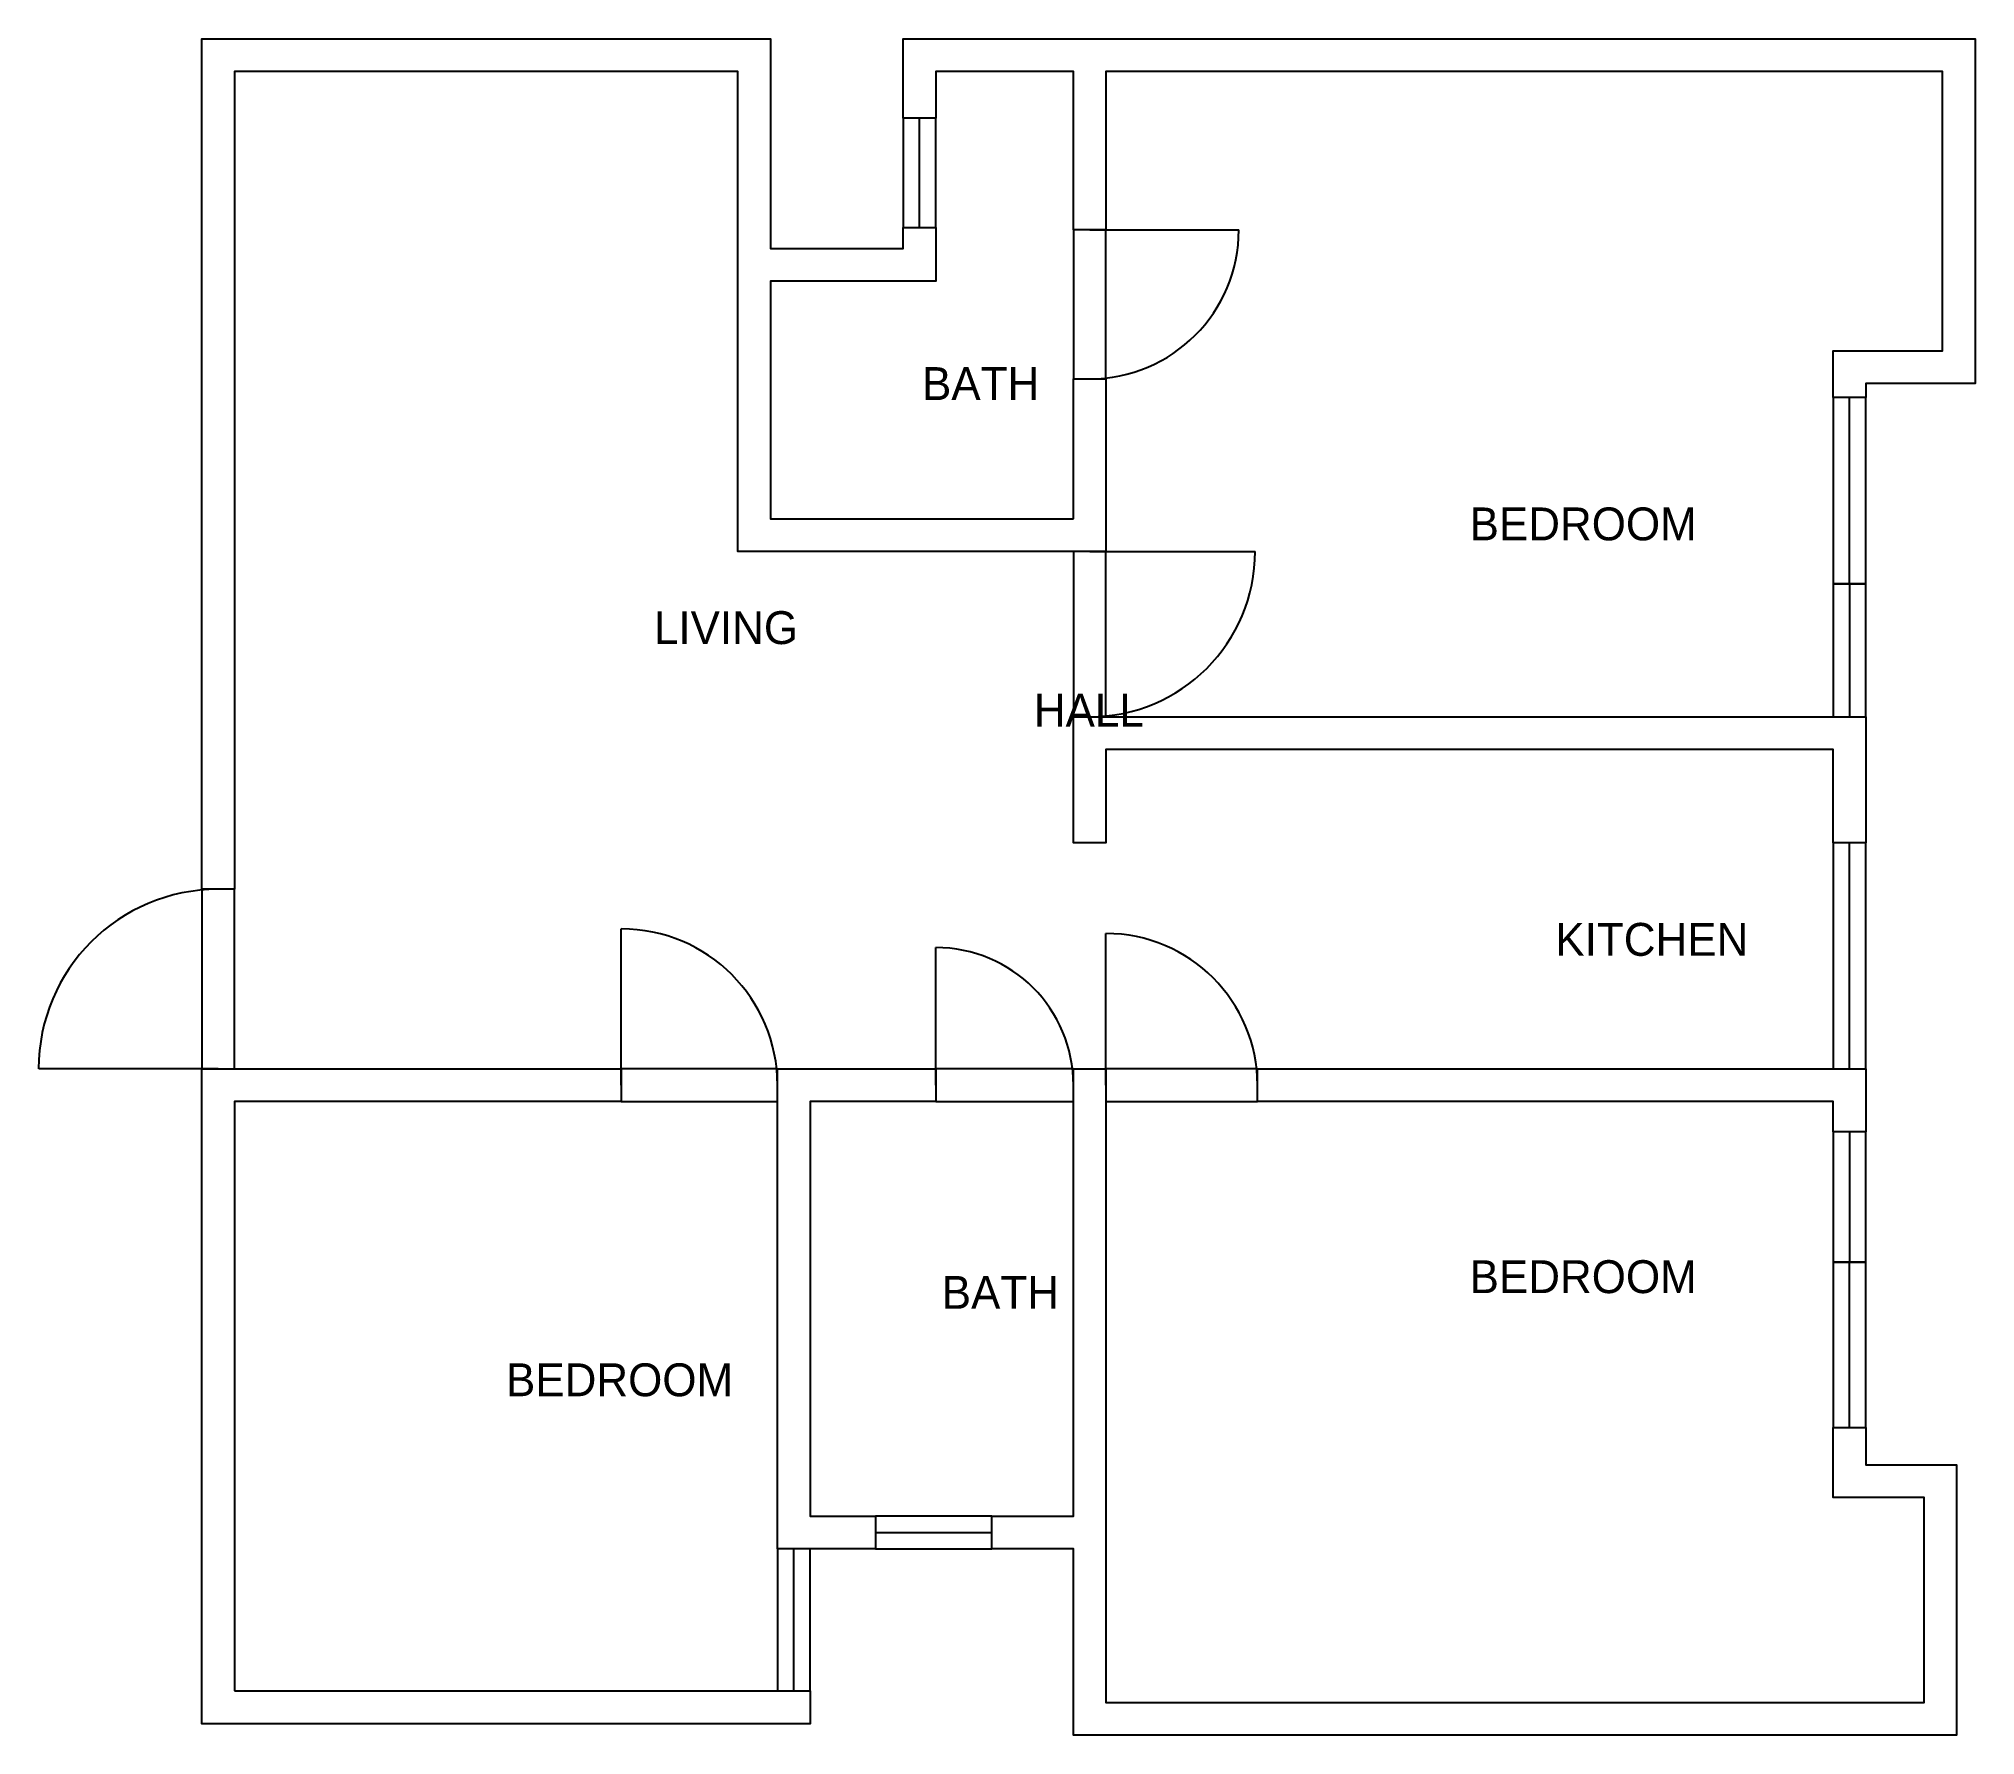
# Model space of a CAD drawing. Header units: millimetres. Extents: x -1267 to 11691, y 81 to 11433.
import ezdxf

# ---------------------------------------------------------------- set-up
doc = ezdxf.new("R2010")
doc.units = ezdxf.units.MM
for name, color, linetype in [('A-ANNO-TEXT', 7, 'Continuous'), ('A-DOOR', 7, 'Continuous'), ('A-GLAZ', 7, 'Continuous'), ('A-WALL', 7, 'Continuous')]:
    doc.layers.add(name, color=color, linetype=linetype)

msp = doc.modelspace()

# ---------------------------------------------------------------- linework, layer by layer
at = {"layer": 'A-DOOR'}
for p, q in [((5765, 10155), (6763, 10155)), ((5765, 8003), (6872, 8003)), ((2631, 4432), (2631, 5477)), ((5874, 4432), (5874, 5446)), ((4736, 4432), (4736, 5352)), ((-67, 4541), (-1267, 4541))]:
    msp.add_line(p, q, dxfattribs=at)
for points in [[(5656, 10155), (5656, 9157), (5874, 9157), (5874, 10155)], [(5656, 8003), (5656, 6896), (5874, 6896), (5874, 8003)], [(42, 4541), (42, 5742), (-176, 5742), (-176, 4541)], [(2631, 4323), (3676, 4323), (3676, 4541), (2631, 4541)], [(4736, 4323), (5656, 4323), (5656, 4541), (4736, 4541)], [(5874, 4323), (6888, 4323), (6888, 4541), (5874, 4541)]]:
    msp.add_lwpolyline(points, close=True, dxfattribs=at)
for centre, radius, start, end in [((5765, 10155), 998, -90, 0), ((5765, 8003), 1107, -90, 0), ((-67, 4541), 1201, 90, 180), ((2631, 4432), 1045, 0, 90), ((5874, 4432), 1014, 0, 90), ((4736, 4432), 920, 0, 90)]:
    msp.add_arc(centre, radius, start, end, dxfattribs=at)
at = {"layer": 'A-GLAZ'}
for p, q in [((4627, 10170), (4627, 10903)), ((10849, 7785), (10849, 9032)), ((10849, 7785), (10849, 6896)), ((10849, 4541), (10849, 6054)), ((10849, 4120), (10849, 3247)), ((10849, 2140), (10849, 3247)), ((4331, 1438), (5110, 1438)), ((3785, 378), (3785, 1329))]:
    msp.add_line(p, q, dxfattribs=at)
for points in [[(4736, 10170), (4736, 10903), (4518, 10903), (4518, 10170)], [(10958, 7785), (10958, 9032), (10740, 9032), (10740, 7785)], [(10740, 7785), (10740, 6896), (10958, 6896), (10958, 7785)], [(10958, 4541), (10958, 6054), (10740, 6054), (10740, 4541)], [(10740, 4120), (10740, 3247), (10958, 3247), (10958, 4120)], [(10958, 2140), (10958, 3247), (10740, 3247), (10740, 2140)], [(4331, 1329), (5110, 1329), (5110, 1547), (4331, 1547)], [(3894, 378), (3894, 1329), (3676, 1329), (3676, 378)]]:
    msp.add_lwpolyline(points, close=True, dxfattribs=at)
at = {"layer": 'A-WALL'}
for points in [[(5656, 8221), (5656, 9157), (5874, 9157), (5874, 8003), (3411, 8003), (3411, 11215), (42, 11215), (42, 5742), (-176, 5742), (-176, 11433), (3629, 11433), (3629, 10030), (4518, 10030), (4518, 10170), (4736, 10170), (4736, 9812), (3629, 9812), (3629, 8221)], [(10740, 9032), (10740, 9344), (11472, 9344), (11472, 11215), (5874, 11215), (5874, 10155), (5656, 10155), (5656, 11215), (4736, 11215), (4736, 10903), (4518, 10903), (4518, 11433), (11691, 11433), (11691, 9126), (10958, 9126), (10958, 9032)], [(10958, 6896), (10958, 6054), (10740, 6054), (10740, 6677), (5874, 6677), (5874, 6054), (5656, 6054), (5656, 6896)], [(42, 378), (3894, 378), (3894, 159), (-176, 159), (-176, 4541), (2631, 4541), (2631, 4323), (42, 4323)], [(4331, 1547), (4331, 1329), (3676, 1329), (3676, 4541), (4736, 4541), (4736, 4323), (3894, 4323), (3894, 1547)], [(5656, 4541), (5874, 4541), (5874, 300), (11348, 300), (11348, 1672), (10740, 1672), (10740, 2140), (10958, 2140), (10958, 1890), (11566, 1890), (11566, 81), (5656, 81), (5656, 1329), (5110, 1329), (5110, 1547), (5656, 1547)], [(10958, 4120), (10740, 4120), (10740, 4323), (6888, 4323), (6888, 4541), (10958, 4541)]]:
    msp.add_lwpolyline(points, close=True, dxfattribs=at)

# ---------------------------------------------------------------- texts
at = {"layer": 'A-ANNO-TEXT'}
for s, p in [('BATH', (4643, 9016)), ('BEDROOM', (8307, 8077)), ('LIVING', (2849, 7383)), ('HALL', (5391, 6830)), ('KITCHEN', (8881, 5297)), ('BEDROOM', (8307, 3040)), ('BATH', (4775, 2935)), ('BEDROOM', (1859, 2350))]:
    msp.add_text(s, height=220, dxfattribs=at).set_placement(p)

doc.saveas('drawing.dxf')
